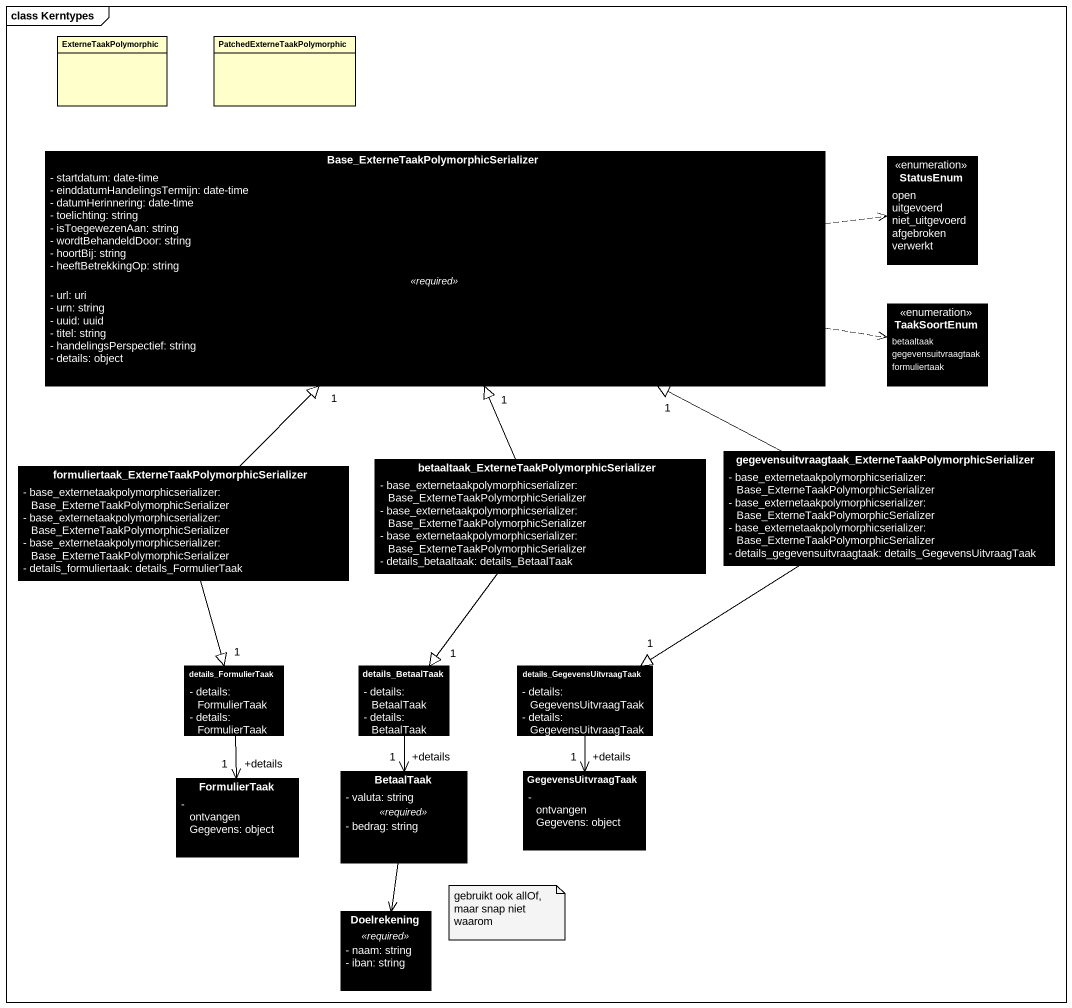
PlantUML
@startuml
mainframe class Kerntypes
hide circle
hide empty members
skinparam classAttributeIconSize 0
class ExterneTaakPolymorphic
class "PatchedExterneTaakPolymorphic" as PatchedExterneTaakPolymorphi
class "Base_ExterneTaakPolymorphicSerializer" as Base_ExterneTaakPolymorphicS #000000 {
  - startdatum: date-time
  - einddatumHandelingsTermijn: date-time
  - datumHerinnering: date-time
  - toelichting: string
  - isToegewezenAan: string
  - wordtBehandeldDoor: string
  - hoortBij: string
  - heeftBetrekkingOp: string
  .. <<required>> ..
  - url: uri
  - urn: string
  - uuid: uuid
  - titel: string
  - handelingsPerspectief: string
  - details: object
}
enum StatusEnum #000000 {
  open
  uitgevoerd
  niet_uitgevoerd
  afgebroken
  verwerkt
}
enum TaakSoortEnum #000000 {
  betaaltaak
  gegevensuitvraagtaak
  formuliertaak
}
class "betaaltaak_ExterneTaakPolymorphicSerializer" as betaaltaak #000000 {
  - base_externetaakpolymorphicserializer: Base_ExterneTaakPolymorphicSerializer
  - base_externetaakpolymorphicserializer: Base_ExterneTaakPolymorphicSerializer
  - base_externetaakpolymorphicserializer: Base_ExterneTaakPolymorphicSerializer
  - details_betaaltaak: details_BetaalTaak
}
class "gegevensuitvraagtaak_ExterneTaakPolymorphicSerializer" as gegevensuitvraagtaak #000000 {
  - base_externetaakpolymorphicserializer: Base_ExterneTaakPolymorphicSerializer
  - base_externetaakpolymorphicserializer: Base_ExterneTaakPolymorphicSerializer
  - base_externetaakpolymorphicserializer: Base_ExterneTaakPolymorphicSerializer
  - details_gegevensuitvraagtaak: details_GegevensUitvraagTaak
}
class "formuliertaak_ExterneTaakPolymorphicSerializer" as formuliertaak #000000 {
  - base_externetaakpolymorphicserializer: Base_ExterneTaakPolymorphicSerializer
  - base_externetaakpolymorphicserializer: Base_ExterneTaakPolymorphicSerializer
  - base_externetaakpolymorphicserializer: Base_ExterneTaakPolymorphicSerializer
  - details_formuliertaak: details_FormulierTaak
}
class details_FormulierTaak #000000 {
  - details: FormulierTaak
  - details: FormulierTaak
}
class details_BetaalTaak #000000 {
  - details: BetaalTaak
  - details: BetaalTaak
}
class details_GegevensUitvraagTaak #000000 {
  - details: GegevensUitvraagTaak
  - details: GegevensUitvraagTaak
}
class FormulierTaak #000000 {
  - ontvangenGegevens: object
}
class BetaalTaak #000000 {
  - valuta: string
  .. <<required>> ..
  - bedrag: string
}
class GegevensUitvraagTaak #000000 {
  - ontvangenGegevens: object
}
class Doelrekening #000000 {
  .. <<required>> ..
  - naam: string
  - iban: string
}
Base_ExterneTaakPolymorphicS .right.> StatusEnum
Base_ExterneTaakPolymorphicS .right.> TaakSoortEnum
betaaltaak -up-|> "1" Base_ExterneTaakPolymorphicS
betaaltaak --|> "1" details_BetaalTaak
gegevensuitvraagtaak -left-|> "1" Base_ExterneTaakPolymorphicS
gegevensuitvraagtaak --|> "1" details_GegevensUitvraagTaak
formuliertaak -up-|> "1" Base_ExterneTaakPolymorphicS
formuliertaak --|> "1" details_FormulierTaak
details_FormulierTaak --> "+details\n1" FormulierTaak
details_BetaalTaak --> "+details\n1" BetaalTaak
details_GegevensUitvraagTaak --> "+details\n1" GegevensUitvraagTaak
BetaalTaak --> Doelrekening
note as N1
  gebruikt ook allOf, maar snap niet waarom
end note
@enduml
